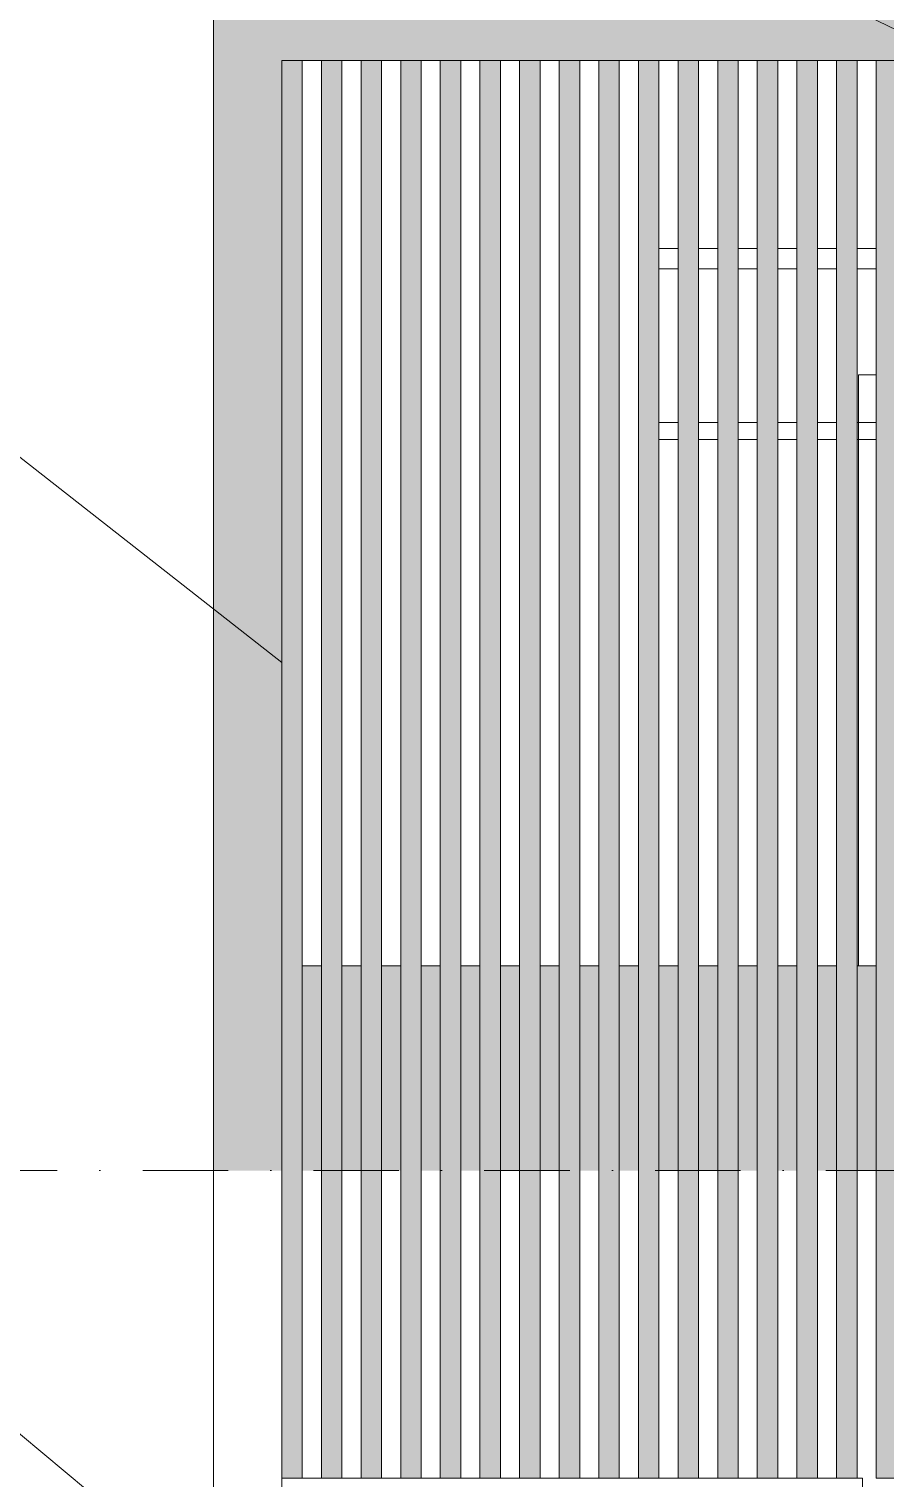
# Model space of a CAD drawing. Header units: inches. Extents: x 921646 to 2157952, y -92667 to 262089.
# Drawn here: x 1950014 to 1952520, y 178453 to 182696 of the extents above; entities that cross this region are included whole.
import ezdxf

# ---------------------------------------------------------------- set-up
doc = ezdxf.new("R2010")
doc.units = ezdxf.units.IN
doc.header["$MEASUREMENT"] = 0
doc.linetypes.add('DASHDOT', pattern=[1, 0.5, -0.25, 0, -0.25])
for name, color, linetype, lineweight in [('04-TRUC', 40, 'DASHDOT', 9), ('09-DIMOUT', 251, 'Continuous', 9), ('13-VATDUNG', 104, 'Continuous', 13), ('6 DIM KICH THUOC', 8, 'Continuous', 9), ('dim', 252, 'Continuous', 9)]:
    doc.layers.add(name, color=color, linetype=linetype, lineweight=lineweight)
doc.styles.add('CHU', font='arial.ttf')
doc.dimstyles.new('VJC100', dxfattribs={"dimscale": 1.2, "dimtxt": 200, "dimasz": 100, "dimexe": 100, "dimexo": 0, "dimgap": 60, "dimtad": 1, "dimdec": 0, "dimlfac": -1, "dimzin": 9, "dimdsep": 46, "dimtxsty": 'CHU', "dimblk": 'ARCHTICK', "dimcen": 0.9, "dimdle": 100, "dimclrd": 251, "dimclre": 251, "dimclrt": 3, "dimadec": 0, "dimazin": 0, "dimtfac": 1, "dimtdec": 0, "dimtix": 1, "dimtmove": 2, "dimatfit": 3, "dimfxl": 500, "dimtolj": 1, "dimtzin": 0, "dimlwd": 13, "dimlwe": 9, "dimarcsym": 0})

# ---------------------------------------------------------------- blocks, each defined once
blk = doc.blocks.new('_ArchTick')
at = {"layer": 'dim', "const_width": 0.15}
blk.add_lwpolyline([(0.2, 0.2), (-0.2, -0.2)], dxfattribs=at)

msp = doc.modelspace()

# ---------------------------------------------------------------- hatches: boundary and pattern name
at = {"layer": '09-DIMOUT'}
h = msp.add_hatch(dxfattribs=at)
h.set_pattern_fill('AR-CONC', color=256, scale=40)
h.set_pattern_definition([(50, (2797.17, 812.96), (286.904073, -25.100854), [30, -330]), (355, (2797.17, 812.96), (-55.500533, 300.876853), [24, -264]), (100.451444, (2821.08, 810.87), (231.40354, 275.775996), [25.496077, -280.456845]), (46.1842, (2797.17, 892.96), (426.89653, -66.20771), [45, -495]), (96.635635, (2832.75, 887.44), (373.86478, 389.64744), [38.24414, -420.6855]), (351.184164, (2797.17, 892.96), (373.86478, 389.64744), [36, -396]), (21, (2837.17, 872.96), (238.76282, -161.047556), [30, -330]), (326, (2837.17, 872.96), (97.326133, 290.06002), [24, -264]), (71.451445, (2857.07, 859.54), (336.08895, 129.01246), [25.496076, -280.456845]), (37.5, (2797.17, 812.96), (4.863942, 133.1575415), [0, -260.8, 0, -268, 0, -265]), (7.5, (2797.17, 812.96), (105.227815, 157.764685), [0, -152.8, 0, -254.8, 0, -101]), (327.5, (2707.97, 812.96), (213.5289745, -9.0219487), [0, -100, 0, -312, 0, -414]), (317.5, (2667.97, 812.96), (233.274468, 40.041993), [0, -130, 0, -207.2, 0, -294])])
h.paths.add_polyline_path([(1955354.6, 176653.4), (1954754.6, 176653.4), (1952954.6, 176653.4), (1952554.6, 176653.4), (1952554.6, 175753.4), (1955354.6, 175753.4)])
h.paths.add_polyline_path([(1955354.6, 179653.4), (1954254.6, 179653.4), (1952554.6, 179653.4), (1952554.6, 179353.4), (1955354.6, 179353.4)], flags=16)
h.paths.add_polyline_path([(1955354.6, 179253.4), (1955354.6, 179353.4), (1952554.6, 179353.4), (1952554.6, 179253.4), (1952554.6, 179003.4), (1955354.6, 179003.4)])
h.paths.add_polyline_path([(1955354.6, 179003.4), (1952554.6, 179003.4), (1952554.6, 178453.4), (1952554.6, 176653.4), (1952954.6, 176653.4), (1952954.6, 178643.4), (1954754.6, 178643.4), (1954754.6, 176653.4), (1955354.6, 176653.4)])
h.paths.add_polyline_path([(1955354.6, 182603.4), (1952554.6, 182603.4), (1952554.6, 182243.4), (1954254.6, 182243.4), (1954254.6, 180253.4), (1955354.6, 180253.4)], flags=0)
h.paths.add_polyline_path([(1955554.6, 182953.4), (1950554.6, 182953.4), (1950554.6, 179353.4), (1950754.6, 179353.4), (1950754.6, 182603.4), (1950814.6, 182603.4), (1950870.6, 182603.4), (1950870.6, 179953.4), (1950814.6, 179953.4), (1950814.6, 179353.4), (1955554.6, 179353.4)])
h.paths.add_polyline_path([(1955354.6, 182603.4), (1955354.6, 179653.4), (1954254.6, 179653.4), (1952554.6, 179653.4), (1952554.6, 182243.4), (1952554.6, 182603.4), (1952494.6, 182603.4), (1952494.6, 182243.4), (1952494.6, 179953.4), (1952438.6, 179953.4), (1952438.6, 182243.4), (1952438.6, 182603.4), (1952378.6, 182603.4), (1952378.6, 182243.4), (1952378.6, 179953.4), (1952322.6, 179953.4), (1952322.6, 182243.4), (1952322.6, 182603.4), (1952262.6, 182603.4), (1952262.6, 182243.4), (1952262.6, 179953.4), (1952206.6, 179953.4), (1952206.6, 182243.4), (1952206.6, 182603.4), (1952146.6, 182603.4), (1952146.6, 182243.4), (1952146.6, 179953.4), (1952090.6, 179953.4), (1952090.6, 182243.4), (1952090.6, 182603.4), (1952030.6, 182603.4), (1952030.6, 182243.4), (1952030.6, 179953.4), (1951974.6, 179953.4), (1951974.6, 182243.4), (1951974.6, 182603.4), (1951914.6, 182603.4), (1951914.6, 182243.4), (1951914.6, 179953.4), (1951858.6, 179953.4), (1951858.6, 182243.4), (1951858.6, 182603.4), (1951798.6, 182603.4), (1951798.6, 179953.4), (1951742.6, 179953.4), (1951742.6, 182603.4), (1951682.6, 182603.4), (1951682.6, 179953.4), (1951626.6, 179953.4), (1951626.6, 182603.4), (1951566.6, 182603.4), (1951566.6, 179953.4), (1951510.6, 179953.4), (1951510.6, 182603.4), (1951450.6, 182603.4), (1951450.6, 179953.4), (1951394.6, 179953.4), (1951394.6, 182603.4), (1951334.6, 182603.4), (1951334.6, 179953.4), (1951278.6, 179953.4), (1951278.6, 182603.4), (1951218.6, 182603.4), (1951218.6, 179953.4), (1951162.6, 179953.4), (1951162.6, 182603.4), (1951102.6, 182603.4), (1951102.6, 179953.4), (1951046.6, 179953.4), (1951046.6, 182603.4), (1950986.6, 182603.4), (1950986.6, 179953.4), (1950930.6, 179953.4), (1950930.6, 182603.4), (1950986.6, 182603.4), (1951046.6, 182603.4), (1951102.6, 182603.4), (1951162.6, 182603.4), (1951218.6, 182603.4), (1951278.6, 182603.4), (1951334.6, 182603.4), (1951394.6, 182603.4), (1951450.6, 182603.4), (1951510.6, 182603.4), (1951566.6, 182603.4), (1951626.6, 182603.4), (1951682.6, 182603.4), (1951742.6, 182603.4), (1951798.6, 182603.4), (1951858.6, 182603.4), (1951914.6, 182603.4), (1951974.6, 182603.4), (1952030.6, 182603.4), (1952090.6, 182603.4), (1952146.6, 182603.4), (1952206.6, 182603.4), (1952262.6, 182603.4), (1952322.6, 182603.4), (1952378.6, 182603.4), (1952438.6, 182603.4), (1952494.6, 182603.4), (1952554.6, 182603.4)], flags=16)
h.paths.add_polyline_path([(1953026.6, 180253.4), (1953026.6, 181683.4), (1953610.6, 181683.4), (1954194.6, 181683.4), (1954194.6, 180253.4)], flags=0)
h.paths.add_polyline_path([(1955554.6, 183853.4), (1950554.6, 183853.4), (1950554.6, 182953.4), (1955554.6, 182953.4)])
h.paths.add_polyline_path([(1955554.6, 175753.4), (1950554.6, 175753.4), (1950554.6, 174353.4), (1950754.6, 174353.4), (1950754.6, 175403.4), (1955354.6, 175403.4), (1955354.6, 174353.4), (1955554.6, 174353.4)])
h.paths.add_polyline_path([(1955354.6, 175403.4), (1950754.6, 175403.4), (1950754.6, 174353.4), (1950754.6, 171853.4), (1951454.5, 171853.4), (1951458.4, 174743.4), (1954654.6, 174743.4), (1954654.6, 171853.4), (1955354.6, 171853.4)])
h.paths.add_polyline_path([(1955554.6, 174353.4), (1955354.6, 174353.4), (1955354.6, 171853.4), (1955554.6, 171853.4)])
h.paths.add_polyline_path([(1950754.6, 174353.4), (1950554.6, 174353.4), (1950554.6, 171853.4), (1950754.6, 171853.4)])
h.paths.add_polyline_path([(1956500.9, 181438.3), (1958021.3, 181438.3), (1958021.3, 181855.5), (1956500.9, 181855.5)], flags=9)
h.paths.add_polyline_path([(1950105.8, 168001), (1956161.6, 168001), (1956161.6, 169588.6), (1950105.8, 169588.6)], flags=9)
h = msp.add_hatch(color=256, dxfattribs=at)
h.dxf.hatch_style = 1
h.paths.add_polyline_path([(1952554.6, 179003.4), (1952554.6, 179253.4), (1952554.6, 179353.4), (1952494.6, 179353.4), (1952494.6, 179253.4), (1952494.6, 179003.4), (1952494.6, 178453.4), (1952554.6, 178453.4)])
h.paths.add_polyline_path([(1952554.6, 182243.4), (1952554.6, 182603.4), (1952494.6, 182603.4), (1952494.6, 182243.4), (1952494.6, 179953.4), (1952494.6, 179353.4), (1952554.6, 179353.4), (1952554.6, 179653.4)])
h.paths.add_polyline_path([(1952438.6, 179253.4), (1952438.6, 179353.4), (1952378.6, 179353.4), (1952378.6, 179253.4), (1952378.6, 179003.4), (1952378.6, 178453.4), (1952438.6, 178453.4), (1952438.6, 179003.4)])
h.paths.add_polyline_path([(1952438.6, 179953.4), (1952438.6, 182243.4), (1952438.6, 182603.4), (1952378.6, 182603.4), (1952378.6, 182243.4), (1952378.6, 179953.4), (1952378.6, 179353.4), (1952438.6, 179353.4)])
h.paths.add_polyline_path([(1952322.6, 179353.4), (1952262.6, 179353.4), (1952262.6, 179253.4), (1952262.6, 179003.4), (1952262.6, 178453.4), (1952322.6, 178453.4), (1952322.6, 179003.4), (1952322.6, 179253.4)])
h.paths.add_polyline_path([(1952322.6, 179953.4), (1952322.6, 182243.4), (1952322.6, 182603.4), (1952262.6, 182603.4), (1952262.6, 182243.4), (1952262.6, 179953.4), (1952262.6, 179353.4), (1952322.6, 179353.4)])
h.paths.add_polyline_path([(1952206.6, 179253.4), (1952206.6, 179353.4), (1952146.6, 179353.4), (1952146.6, 179253.4), (1952146.6, 179003.4), (1952146.6, 178453.4), (1952206.6, 178453.4), (1952206.6, 179003.4)])
h.paths.add_polyline_path([(1952206.6, 179953.4), (1952206.6, 182243.4), (1952206.6, 182603.4), (1952146.6, 182603.4), (1952146.6, 182243.4), (1952146.6, 179953.4), (1952146.6, 179353.4), (1952206.6, 179353.4)])
h.paths.add_polyline_path([(1952090.6, 179253.4), (1952090.6, 179353.4), (1952030.6, 179353.4), (1952030.6, 179253.4), (1952030.6, 179003.4), (1952030.6, 178453.4), (1952090.6, 178453.4), (1952090.6, 179003.4)])
h.paths.add_polyline_path([(1952090.6, 179953.4), (1952090.6, 182243.4), (1952090.6, 182603.4), (1952030.6, 182603.4), (1952030.6, 182243.4), (1952030.6, 179953.4), (1952030.6, 179353.4), (1952090.6, 179353.4)])
h.paths.add_polyline_path([(1951974.6, 179253.4), (1951974.6, 179353.4), (1951914.6, 179353.4), (1951914.6, 179253.4), (1951914.6, 179003.4), (1951914.6, 178453.4), (1951974.6, 178453.4), (1951974.6, 179003.4)])
h.paths.add_polyline_path([(1951974.6, 179953.4), (1951974.6, 182243.4), (1951974.6, 182603.4), (1951914.6, 182603.4), (1951914.6, 182243.4), (1951914.6, 179953.4), (1951914.6, 179353.4), (1951974.6, 179353.4)])
h.paths.add_polyline_path([(1951858.6, 179353.4), (1951798.6, 179353.4), (1951798.6, 179253.4), (1951798.6, 179003.4), (1951798.6, 178453.4), (1951858.6, 178453.4), (1951858.6, 179003.4), (1951858.6, 179253.4)])
h.paths.add_polyline_path([(1951858.6, 179953.4), (1951858.6, 182243.4), (1951858.6, 182603.4), (1951798.6, 182603.4), (1951798.6, 179953.4), (1951798.6, 179353.4), (1951858.6, 179353.4)])
h.paths.add_polyline_path([(1951742.6, 179253.4), (1951742.6, 179353.4), (1951682.6, 179353.4), (1951682.6, 179253.4), (1951682.6, 179003.4), (1951682.6, 178453.4), (1951742.6, 178453.4), (1951742.6, 179003.4)])
h.paths.add_polyline_path([(1951742.6, 179953.4), (1951742.6, 182603.4), (1951682.6, 182603.4), (1951682.6, 179953.4), (1951682.6, 179353.4), (1951742.6, 179353.4)])
h.paths.add_polyline_path([(1951626.6, 179953.4), (1951626.6, 182603.4), (1951566.6, 182603.4), (1951566.6, 179953.4), (1951566.6, 179353.4), (1951626.6, 179353.4)])
h.paths.add_polyline_path([(1951626.6, 179353.4), (1951566.6, 179353.4), (1951566.6, 179253.4), (1951566.6, 179003.4), (1951566.6, 178453.4), (1951626.6, 178453.4), (1951626.6, 179003.4), (1951626.6, 179253.4)])
h.paths.add_polyline_path([(1951510.6, 179353.4), (1951450.6, 179353.4), (1951450.6, 179253.4), (1951450.6, 179003.4), (1951450.6, 178453.4), (1951510.6, 178453.4), (1951510.6, 179003.4), (1951510.6, 179253.4)])
h.paths.add_polyline_path([(1951510.6, 179953.4), (1951510.6, 182603.4), (1951450.6, 182603.4), (1951450.6, 179953.4), (1951450.6, 179353.4), (1951510.6, 179353.4)])
h.paths.add_polyline_path([(1951394.6, 179353.4), (1951334.6, 179353.4), (1951334.6, 179253.4), (1951334.6, 179003.4), (1951334.6, 178453.4), (1951394.6, 178453.4), (1951394.6, 179003.4), (1951394.6, 179253.4)])
h.paths.add_polyline_path([(1951394.6, 179953.4), (1951394.6, 182603.4), (1951334.6, 182603.4), (1951334.6, 179953.4), (1951334.6, 179353.4), (1951394.6, 179353.4)])
h.paths.add_polyline_path([(1951278.6, 179353.4), (1951218.6, 179353.4), (1951218.6, 179253.4), (1951218.6, 179003.4), (1951218.6, 178453.4), (1951278.6, 178453.4), (1951278.6, 179003.4), (1951278.6, 179253.4)])
h.paths.add_polyline_path([(1951278.6, 179953.4), (1951278.6, 182603.4), (1951218.6, 182603.4), (1951218.6, 179953.4), (1951218.6, 179353.4), (1951278.6, 179353.4)])
h.paths.add_polyline_path([(1951162.6, 179253.4), (1951162.6, 179353.4), (1951102.6, 179353.4), (1951102.6, 179253.4), (1951102.6, 179003.4), (1951102.6, 178453.4), (1951162.6, 178453.4), (1951162.6, 179003.4)])
h.paths.add_polyline_path([(1951162.6, 179953.4), (1951162.6, 182603.4), (1951102.6, 182603.4), (1951102.6, 179953.4), (1951102.6, 179353.4), (1951162.6, 179353.4)])
h.paths.add_polyline_path([(1951046.6, 179253.4), (1951046.6, 179353.4), (1950986.6, 179353.4), (1950986.6, 179253.4), (1950986.6, 179003.4), (1950986.6, 178453.4), (1951046.6, 178453.4), (1951046.6, 179003.4)])
h.paths.add_polyline_path([(1951046.6, 179953.4), (1951046.6, 182603.4), (1950986.6, 182603.4), (1950986.6, 179953.4), (1950986.6, 179353.4), (1951046.6, 179353.4)])
h.paths.add_polyline_path([(1950930.6, 179253.4), (1950930.6, 179353.4), (1950870.6, 179353.4), (1950870.6, 179253.4), (1950870.6, 179003.4), (1950870.6, 178453.4), (1950930.6, 178453.4), (1950930.6, 179003.4)])
h.paths.add_polyline_path([(1950930.6, 179953.4), (1950930.6, 182603.4), (1950870.6, 182603.4), (1950870.6, 179953.4), (1950870.6, 179353.4), (1950930.6, 179353.4)])
h.paths.add_polyline_path([(1950814.6, 179253.4), (1950814.6, 179353.4), (1950754.6, 179353.4), (1950754.6, 178453.4), (1950814.6, 178453.4), (1950814.6, 179003.4)])
h.paths.add_polyline_path([(1950814.6, 179953.4), (1950814.6, 182603.4), (1950754.6, 182603.4), (1950754.6, 179353.4), (1950814.6, 179353.4)])

# ---------------------------------------------------------------- linework, layer by layer
at = {"layer": '04-TRUC', "ltscale": 500}
msp.add_line((1957098.5, 179353.4), (1949140, 179353.4), dxfattribs=at)
at = {"layer": '13-VATDUNG'}
for p, q in [((1950554.6, 179353.4), (1950554.6, 183853.4)), ((1950754.6, 182603.4), (1950814.6, 182603.4)), ((1950754.6, 179353.4), (1950754.6, 182603.4)), ((1950814.6, 179953.4), (1950814.6, 182603.4)), ((1950814.6, 182603.4), (1950870.6, 182603.4)), ((1950870.6, 182603.4), (1950930.6, 182603.4)), ((1950870.6, 179953.4), (1950870.6, 182603.4)), ((1950930.6, 179953.4), (1950930.6, 182603.4)), ((1950930.6, 182603.4), (1950986.6, 182603.4)), ((1950986.6, 182603.4), (1951046.6, 182603.4)), ((1950986.6, 179953.4), (1950986.6, 182603.4)), ((1951046.6, 179953.4), (1951046.6, 182603.4)), ((1951046.6, 182603.4), (1951102.6, 182603.4)), ((1951102.6, 182603.4), (1951162.6, 182603.4)), ((1951102.6, 179953.4), (1951102.6, 182603.4)), ((1951162.6, 179953.4), (1951162.6, 182603.4)), ((1951162.6, 182603.4), (1951218.6, 182603.4)), ((1951218.6, 182603.4), (1951278.6, 182603.4)), ((1951218.6, 179953.4), (1951218.6, 182603.4)), ((1951278.6, 179953.4), (1951278.6, 182603.4)), ((1951278.6, 182603.4), (1951334.6, 182603.4)), ((1951334.6, 182603.4), (1951394.6, 182603.4)), ((1951334.6, 179953.4), (1951334.6, 182603.4)), ((1951394.6, 179953.4), (1951394.6, 182603.4)), ((1951394.6, 182603.4), (1951450.6, 182603.4)), ((1951450.6, 182603.4), (1951510.6, 182603.4)), ((1951450.6, 179953.4), (1951450.6, 182603.4)), ((1951510.6, 179953.4), (1951510.6, 182603.4)), ((1951510.6, 182603.4), (1951566.6, 182603.4)), ((1951566.6, 182603.4), (1951626.6, 182603.4)), ((1951566.6, 179953.4), (1951566.6, 182603.4)), ((1951626.6, 179953.4), (1951626.6, 182603.4)), ((1951626.6, 182603.4), (1951682.6, 182603.4)), ((1951682.6, 182603.4), (1951742.6, 182603.4)), ((1951682.6, 179953.4), (1951682.6, 182603.4)), ((1951742.6, 179953.4), (1951742.6, 182603.4)), ((1951742.6, 182603.4), (1951798.6, 182603.4)), ((1951798.6, 182603.4), (1951858.6, 182603.4)), ((1951798.6, 179953.4), (1951798.6, 182603.4)), ((1951858.6, 182243.4), (1951858.6, 182603.4)), ((1951858.6, 182603.4), (1951914.6, 182603.4)), ((1951914.6, 182603.4), (1951974.6, 182603.4)), ((1951914.6, 182243.4), (1951914.6, 182603.4)), ((1951974.6, 182243.4), (1951974.6, 182603.4)), ((1951974.6, 182603.4), (1952030.6, 182603.4)), ((1952030.6, 182603.4), (1952090.6, 182603.4)), ((1952030.6, 182243.4), (1952030.6, 182603.4)), ((1952090.6, 182243.4), (1952090.6, 182603.4)), ((1952090.6, 182603.4), (1952146.6, 182603.4)), ((1952146.6, 182603.4), (1952206.6, 182603.4)), ((1952146.6, 182243.4), (1952146.6, 182603.4)), ((1952206.6, 182243.4), (1952206.6, 182603.4)), ((1952206.6, 182603.4), (1952262.6, 182603.4)), ((1952262.6, 182603.4), (1952322.6, 182603.4)), ((1952262.6, 182243.4), (1952262.6, 182603.4)), ((1952322.6, 182243.4), (1952322.6, 182603.4)), ((1952322.6, 182603.4), (1952378.6, 182603.4)), ((1952378.6, 182603.4), (1952438.6, 182603.4)), ((1952378.6, 182243.4), (1952378.6, 182603.4)), ((1952438.6, 182243.4), (1952438.6, 182603.4)), ((1952438.6, 182603.4), (1952494.6, 182603.4)), ((1952494.6, 182603.4), (1952554.6, 182603.4)), ((1952494.6, 182243.4), (1952494.6, 182603.4)), ((1951858.6, 179953.4), (1951858.6, 182243.4)), ((1951914.6, 179953.4), (1951914.6, 182243.4)), ((1951974.6, 179953.4), (1951974.6, 182243.4)), ((1952030.6, 179953.4), (1952030.6, 182243.4)), ((1952090.6, 179953.4), (1952090.6, 182243.4)), ((1952146.6, 179953.4), (1952146.6, 182243.4)), ((1952206.6, 179953.4), (1952206.6, 182243.4)), ((1952262.6, 179953.4), (1952262.6, 182243.4)), ((1952322.6, 179953.4), (1952322.6, 182243.4)), ((1952378.6, 179953.4), (1952378.6, 182243.4)), ((1952438.6, 179953.4), (1952438.6, 182243.4)), ((1952494.6, 179953.4), (1952494.6, 182243.4)), ((1951858.6, 182053.4), (1951914.6, 182053.4)), ((1951974.6, 182053.4), (1952030.6, 182053.4)), ((1952090.6, 182053.4), (1952146.6, 182053.4)), ((1952206.6, 182053.4), (1952262.6, 182053.4)), ((1952322.6, 182053.4), (1952378.6, 182053.4)), ((1952438.6, 182053.4), (1952494.6, 182053.4)), ((1951858.6, 181993.4), (1951914.6, 181993.4)), ((1951974.6, 181993.4), (1952030.6, 181993.4)), ((1952090.6, 181993.4), (1952146.6, 181993.4)), ((1952206.6, 181993.4), (1952262.6, 181993.4)), ((1952322.6, 181993.4), (1952378.6, 181993.4)), ((1952438.6, 181993.4), (1952494.6, 181993.4)), ((1951858.6, 181543.4), (1951914.6, 181543.4)), ((1951974.6, 181543.4), (1952030.6, 181543.4)), ((1952090.6, 181543.4), (1952146.6, 181543.4)), ((1952206.6, 181543.4), (1952262.6, 181543.4)), ((1952322.6, 181543.4), (1952378.6, 181543.4)), ((1952438.6, 181543.4), (1952494.6, 181543.4)), ((1951858.6, 181493.4), (1951914.6, 181493.4)), ((1951974.6, 181493.4), (1952030.6, 181493.4)), ((1952090.6, 181493.4), (1952146.6, 181493.4)), ((1952206.6, 181493.4), (1952262.6, 181493.4)), ((1952322.6, 181493.4), (1952378.6, 181493.4)), ((1952438.6, 181493.4), (1952494.6, 181493.4)), ((1950814.6, 179353.4), (1950814.6, 179953.4)), ((1950870.6, 179953.4), (1950814.6, 179953.4)), ((1950870.6, 179353.4), (1950870.6, 179953.4)), ((1950986.6, 179953.4), (1950930.6, 179953.4)), ((1950930.6, 179353.4), (1950930.6, 179953.4)), ((1950986.6, 179353.4), (1950986.6, 179953.4)), ((1951102.6, 179953.4), (1951046.6, 179953.4)), ((1951046.6, 179353.4), (1951046.6, 179953.4)), ((1951102.6, 179353.4), (1951102.6, 179953.4)), ((1951218.6, 179953.4), (1951162.6, 179953.4)), ((1951162.6, 179353.4), (1951162.6, 179953.4)), ((1951218.6, 179353.4), (1951218.6, 179953.4)), ((1951334.6, 179953.4), (1951278.6, 179953.4)), ((1951278.6, 179353.4), (1951278.6, 179953.4)), ((1951334.6, 179353.4), (1951334.6, 179953.4)), ((1951450.6, 179953.4), (1951394.6, 179953.4)), ((1951394.6, 179353.4), (1951394.6, 179953.4)), ((1951450.6, 179353.4), (1951450.6, 179953.4)), ((1951566.6, 179953.4), (1951510.6, 179953.4)), ((1951510.6, 179353.4), (1951510.6, 179953.4)), ((1951566.6, 179353.4), (1951566.6, 179953.4)), ((1951682.6, 179953.4), (1951626.6, 179953.4)), ((1951626.6, 179353.4), (1951626.6, 179953.4)), ((1951682.6, 179353.4), (1951682.6, 179953.4)), ((1951798.6, 179953.4), (1951742.6, 179953.4)), ((1951742.6, 179353.4), (1951742.6, 179953.4)), ((1951798.6, 179353.4), (1951798.6, 179953.4)), ((1951914.6, 179953.4), (1951858.6, 179953.4)), ((1951858.6, 179353.4), (1951858.6, 179953.4)), ((1951914.6, 179353.4), (1951914.6, 179953.4)), ((1952030.6, 179953.4), (1951974.6, 179953.4)), ((1951974.6, 179353.4), (1951974.6, 179953.4)), ((1952030.6, 179353.4), (1952030.6, 179953.4)), ((1952146.6, 179953.4), (1952090.6, 179953.4)), ((1952090.6, 179353.4), (1952090.6, 179953.4)), ((1952146.6, 179353.4), (1952146.6, 179953.4)), ((1952262.6, 179953.4), (1952206.6, 179953.4)), ((1952206.6, 179353.4), (1952206.6, 179953.4)), ((1952262.6, 179353.4), (1952262.6, 179953.4)), ((1952378.6, 179953.4), (1952322.6, 179953.4)), ((1952322.6, 179353.4), (1952322.6, 179953.4)), ((1952378.6, 179353.4), (1952378.6, 179953.4)), ((1952438.6, 179353.4), (1952438.6, 179953.4)), ((1952438.6, 179953.4), (1952494.6, 179953.4)), ((1952494.6, 179353.4), (1952494.6, 179953.4)), ((1950554.6, 175753.4), (1950554.6, 179353.4)), ((1950754.6, 178453.4), (1950754.6, 179353.4)), ((1950814.6, 179253.4), (1950814.6, 179353.4)), ((1950870.6, 179253.4), (1950870.6, 179353.4)), ((1950930.6, 179253.4), (1950930.6, 179353.4)), ((1950986.6, 179253.4), (1950986.6, 179353.4)), ((1951046.6, 179253.4), (1951046.6, 179353.4)), ((1951102.6, 179253.4), (1951102.6, 179353.4)), ((1951162.6, 179253.4), (1951162.6, 179353.4)), ((1951218.6, 179253.4), (1951218.6, 179353.4)), ((1951278.6, 179253.4), (1951278.6, 179353.4)), ((1951334.6, 179253.4), (1951334.6, 179353.4)), ((1951394.6, 179253.4), (1951394.6, 179353.4)), ((1951450.6, 179253.4), (1951450.6, 179353.4)), ((1951510.6, 179253.4), (1951510.6, 179353.4)), ((1951566.6, 179253.4), (1951566.6, 179353.4)), ((1951626.6, 179253.4), (1951626.6, 179353.4)), ((1951682.6, 179253.4), (1951682.6, 179353.4)), ((1951742.6, 179253.4), (1951742.6, 179353.4)), ((1951798.6, 179253.4), (1951798.6, 179353.4)), ((1951858.6, 179253.4), (1951858.6, 179353.4)), ((1951914.6, 179253.4), (1951914.6, 179353.4)), ((1951974.6, 179253.4), (1951974.6, 179353.4)), ((1952030.6, 179253.4), (1952030.6, 179353.4)), ((1952090.6, 179253.4), (1952090.6, 179353.4)), ((1952146.6, 179253.4), (1952146.6, 179353.4)), ((1952206.6, 179253.4), (1952206.6, 179353.4)), ((1952262.6, 179253.4), (1952262.6, 179353.4)), ((1952322.6, 179253.4), (1952322.6, 179353.4)), ((1952378.6, 179253.4), (1952378.6, 179353.4)), ((1952438.6, 179253.4), (1952438.6, 179353.4)), ((1952494.6, 179253.4), (1952494.6, 179353.4)), ((1950814.6, 179003.4), (1950814.6, 179253.4)), ((1950870.6, 179003.4), (1950870.6, 179253.4)), ((1950930.6, 179003.4), (1950930.6, 179253.4)), ((1950986.6, 179003.4), (1950986.6, 179253.4)), ((1951046.6, 179003.4), (1951046.6, 179253.4)), ((1951102.6, 179003.4), (1951102.6, 179253.4)), ((1951162.6, 179003.4), (1951162.6, 179253.4)), ((1951218.6, 179003.4), (1951218.6, 179253.4)), ((1951278.6, 179003.4), (1951278.6, 179253.4)), ((1951334.6, 179003.4), (1951334.6, 179253.4)), ((1951394.6, 179003.4), (1951394.6, 179253.4)), ((1951450.6, 179003.4), (1951450.6, 179253.4)), ((1951510.6, 179003.4), (1951510.6, 179253.4)), ((1951566.6, 179003.4), (1951566.6, 179253.4)), ((1951626.6, 179003.4), (1951626.6, 179253.4)), ((1951682.6, 179003.4), (1951682.6, 179253.4)), ((1951742.6, 179003.4), (1951742.6, 179253.4)), ((1951798.6, 179003.4), (1951798.6, 179253.4)), ((1951858.6, 179003.4), (1951858.6, 179253.4)), ((1951914.6, 179003.4), (1951914.6, 179253.4)), ((1951974.6, 179003.4), (1951974.6, 179253.4)), ((1952030.6, 179003.4), (1952030.6, 179253.4)), ((1952090.6, 179003.4), (1952090.6, 179253.4)), ((1952146.6, 179003.4), (1952146.6, 179253.4)), ((1952206.6, 179003.4), (1952206.6, 179253.4)), ((1952262.6, 179003.4), (1952262.6, 179253.4)), ((1952322.6, 179003.4), (1952322.6, 179253.4)), ((1952378.6, 179003.4), (1952378.6, 179253.4)), ((1952438.6, 179003.4), (1952438.6, 179253.4)), ((1952494.6, 179003.4), (1952494.6, 179253.4)), ((1950814.6, 178453.4), (1950814.6, 179003.4)), ((1950870.6, 178453.4), (1950870.6, 179003.4)), ((1950930.6, 178453.4), (1950930.6, 179003.4)), ((1950986.6, 178453.4), (1950986.6, 179003.4)), ((1951046.6, 178453.4), (1951046.6, 179003.4)), ((1951102.6, 178453.4), (1951102.6, 179003.4)), ((1951162.6, 178453.4), (1951162.6, 179003.4)), ((1951218.6, 178453.4), (1951218.6, 179003.4)), ((1951278.6, 178453.4), (1951278.6, 179003.4)), ((1951334.6, 178453.4), (1951334.6, 179003.4)), ((1951394.6, 178453.4), (1951394.6, 179003.4)), ((1951450.6, 178453.4), (1951450.6, 179003.4)), ((1951510.6, 178453.4), (1951510.6, 179003.4)), ((1951566.6, 178453.4), (1951566.6, 179003.4)), ((1951626.6, 178453.4), (1951626.6, 179003.4)), ((1951682.6, 178453.4), (1951682.6, 179003.4)), ((1951742.6, 178453.4), (1951742.6, 179003.4)), ((1951798.6, 178453.4), (1951798.6, 179003.4)), ((1951858.6, 178453.4), (1951858.6, 179003.4)), ((1951914.6, 178453.4), (1951914.6, 179003.4)), ((1951974.6, 178453.4), (1951974.6, 179003.4)), ((1952030.6, 178453.4), (1952030.6, 179003.4)), ((1952090.6, 178453.4), (1952090.6, 179003.4)), ((1952146.6, 178453.4), (1952146.6, 179003.4)), ((1952206.6, 178453.4), (1952206.6, 179003.4)), ((1952262.6, 178453.4), (1952262.6, 179003.4)), ((1952322.6, 178453.4), (1952322.6, 179003.4)), ((1952378.6, 178453.4), (1952378.6, 179003.4)), ((1952438.6, 178453.4), (1952438.6, 179003.4)), ((1952494.6, 178453.4), (1952494.6, 179003.4)), ((1950754.6, 176653.4), (1950754.6, 178453.4)), ((1952454.6, 178453.4), (1950754.6, 178453.4)), ((1952454.6, 176653.4), (1952454.6, 178453.4)), ((1952494.6, 178453.4), (1952554.6, 178453.4))]:
    msp.add_line(p, q, dxfattribs=at)
msp.add_lwpolyline([(1952442.6, 179953.4), (1952442.6, 181683.4), (1952494.6, 181683.4)], dxfattribs=at)

# ---------------------------------------------------------------- leaders
at = {"layer": '6 DIM KICH THUOC'}
for points in [[(1952827.6, 182559.7), (1949024.7, 184407.2), (1947348.5, 184407.2)], [(1950754.6, 180840.7), (1949024.7, 182196.7), (1947348.5, 182196.7)], [(1950990.4, 177746.5), (1949259.7, 179189), (1947583.4, 179189)]]:
    msp.add_leader(points, dimstyle='VJC100', override={"dimscale": 0.6, "dimtxt": 180, "dimasz": 200, "dimexo": 100, "dimgap": 60, "dimtad": 0, "dimtfill": 1}, dxfattribs=at)

doc.saveas('drawing.dxf')
